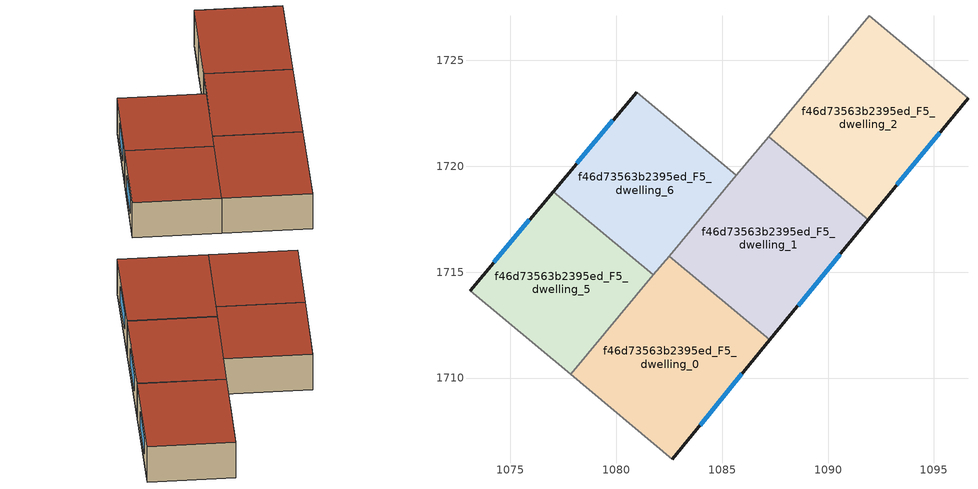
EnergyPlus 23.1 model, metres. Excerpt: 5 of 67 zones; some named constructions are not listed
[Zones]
f46d73563b2395ed_F5_dwelling_0
 floor to f46d73563b2395ed_F4_dwelling_0 (EU_floor_Construction): 1087.25,1711.8 1082.64,1706.17 1077.84,1710.17 1082.5,1715.76 z15
 wall outside (EU_wall_Construction): 1082.64,1706.17 1087.25,1711.8 z15:18
 wall to f46d73563b2395ed_F5_dwelling_1 (EU_wall_Construction): 1087.25,1711.8 1082.5,1715.76 z15:18
 wall adiabatic (EU_wall_Construction): 1077.84,1710.17 1082.64,1706.17 z15:18
 wall to f46d73563b2395ed_F5_dwelling_5 (EU_wall_Construction): 1081.75,1714.87 1077.84,1710.17 z15:18
 wall to f46d73563b2395ed_F5_dwelling_6 (EU_wall_Construction): 1082.5,1715.76 1081.75,1714.87 z15:18
 window (EU_Window_Construction): 1083.96,1707.78 1085.93,1710.19 z15.86:17.14
 roof outside (EU_roof_Construction): 1082.64,1706.17 1087.25,1711.8 1082.5,1715.76 1077.84,1710.17 z18
f46d73563b2395ed_F5_dwelling_1
 floor to f46d73563b2395ed_F4_dwelling_1 (EU_floor_Construction): 1091.91,1717.48 1087.25,1711.8 1082.5,1715.76 1087.2,1721.4 z15
 wall outside (EU_wall_Construction): 1087.25,1711.8 1091.91,1717.48 z15:18
 wall to f46d73563b2395ed_F5_dwelling_2 (EU_wall_Construction): 1091.91,1717.48 1087.2,1721.4 z15:18
 wall to f46d73563b2395ed_F5_dwelling_6 (EU_wall_Construction): 1085.68,1719.58 1082.5,1715.76 z15:18
 wall to f46d73563b2395ed_F5_dwelling_7 (EU_wall_Construction): 1087.2,1721.4 1085.68,1719.58 z15:18
 window (EU_Window_Construction): 1088.58,1713.42 1090.58,1715.86 z15.86:17.14
 roof outside (EU_roof_Construction): 1087.25,1711.8 1091.91,1717.48 1087.2,1721.4 1082.5,1715.76 z18
f46d73563b2395ed_F5_dwelling_2
 floor to f46d73563b2395ed_F4_dwelling_2 (EU_floor_Construction): 1096.61,1723.21 1091.91,1717.48 1087.2,1721.4 1091.94,1727.1 z15
 wall outside (EU_wall_Construction): 1091.91,1717.48 1096.61,1723.21 z15:18
 wall to f46d73563b2395ed_F5_dwelling_3 (EU_wall_Construction): 1096.61,1723.21 1091.94,1727.1 z15:18
 wall to f46d73563b2395ed_F5_dwelling_7 (EU_wall_Construction): 1089.61,1724.3 1087.2,1721.4 z15:18
 wall to f46d73563b2395ed_F5_dwelling_8 (EU_wall_Construction): 1091.94,1727.1 1089.61,1724.3 z15:18
 window (EU_Window_Construction): 1093.25,1719.12 1095.27,1721.57 z15.86:17.14
 roof outside (EU_roof_Construction): 1091.91,1717.48 1096.61,1723.21 1091.94,1727.1 1087.2,1721.4 z18
f46d73563b2395ed_F5_dwelling_5
 floor to f46d73563b2395ed_F4_dwelling_5 (EU_floor_Construction): 1081.75,1714.87 1077.84,1710.17 1073.09,1714.12 1077.02,1718.81 z15
 wall outside (EU_wall_Construction): 1077.02,1718.81 1073.09,1714.12 z15:18
 wall adiabatic (EU_wall_Construction): 1073.09,1714.12 1077.84,1710.17 z15:18
 wall to f46d73563b2395ed_F5_dwelling_6 (EU_wall_Construction): 1081.75,1714.87 1077.02,1718.81 z15:18
 window (EU_Window_Construction): 1075.9,1717.47 1074.21,1715.46 z15.86:17.14
 roof outside (EU_roof_Construction): 1077.84,1710.17 1081.75,1714.87 1077.02,1718.81 1073.09,1714.12 z18
f46d73563b2395ed_F5_dwelling_6
 floor to f46d73563b2395ed_F4_dwelling_6 (EU_floor_Construction): 1085.67,1719.58 1081.75,1714.87 1077.02,1718.81 1080.96,1723.51 z15
 wall outside (EU_wall_Construction): 1080.96,1723.51 1077.02,1718.81 z15:18
 wall to f46d73563b2395ed_F5_dwelling_7 (EU_wall_Construction): 1085.67,1719.58 1080.96,1723.51 z15:18
 window (EU_Window_Construction): 1079.83,1722.16 1078.14,1720.15 z15.86:17.14
 roof outside (EU_roof_Construction): 1081.75,1714.87 1085.67,1719.58 1080.96,1723.51 1077.02,1718.81 z18
[HVACTEMPLATE:THERMOSTAT] Constant Heating Setpoint=20; Constant Cooling Setpoint=50
EU_HeatOnly_f46d73563b2395ed_F4_dwelling_5; EU_HeatOnly_f46d73563b2395ed_F4_dwelling_6; EU_HeatOnly_f46d73563b2395ed_F4_dwelling_7; EU_HeatOnly_f46d73563b2395ed_F4_dwelling_8; EU_HeatOnly_f46d73563b2395ed_F4_dwelling_9; EU_HeatOnly_f46d73563b2395ed_F4_dwelling_10; EU_HeatOnly_f46d73563b2395ed_F5_dwelling_0; EU_HeatOnly_f46d73563b2395ed_F5_dwelling_1; EU_HeatOnly_f46d73563b2395ed_F5_dwelling_2; EU_HeatOnly_f46d73563b2395ed_F5_dwelling_3; EU_HeatOnly_f46d73563b2395ed_F5_dwelling_4; EU_HeatOnly_f46d73563b2395ed_F5_dwelling_5; EU_HeatOnly_f46d73563b2395ed_F5_dwelling_6; EU_HeatOnly_f46d73563b2395ed_F5_dwelling_7; EU_HeatOnly_f46d73563b2395ed_F5_dwelling_8; EU_HeatOnly_f46d73563b2395ed_F5_dwelling_9; EU_HeatOnly_f46d73563b2395ed_F5_dwelling_10
[SCHEDULE:FILE] Column Number=1; Rows to Skip at Top=0; Number of Hours of Data=8760; Column Separator=Comma; Interpolate to Timestep=No; Minutes per Item=60; Adjust Schedule for Daylight Savings=Yes
Name | File
EU_Step8_GainSchedule_f46d73563b2395ed_F1_dwelling_4_f000 | ../../schedules/f46d73563b2395ed/f46d73563b2395ed_F1_dwelling_4_f000_gain.csv
EU_Step8_GainSchedule_f46d73563b2395ed_F1_dwelling_5_f000 | ../../schedules/f46d73563b2395ed/f46d73563b2395ed_F1_dwelling_5_f000_gain.csv
EU_Step8_GainSchedule_f46d73563b2395ed_F1_dwelling_6_f000 | ../../schedules/f46d73563b2395ed/f46d73563b2395ed_F1_dwelling_6_f000_gain.csv
EU_Step8_GainSchedule_f46d73563b2395ed_F1_dwelling_7_f000 | ../../schedules/f46d73563b2395ed/f46d73563b2395ed_F1_dwelling_7_f000_gain.csv
EU_Step8_GainSchedule_f46d73563b2395ed_F1_dwelling_8_f000 | ../../schedules/f46d73563b2395ed/f46d73563b2395ed_F1_dwelling_8_f000_gain.csv
EU_Step8_GainSchedule_f46d73563b2395ed_F1_dwelling_9_f000 | ../../schedules/f46d73563b2395ed/f46d73563b2395ed_F1_dwelling_9_f000_gain.csv
EU_Step8_GainSchedule_f46d73563b2395ed_F1_dwelling_10_f000 | ../../schedules/f46d73563b2395ed/f46d73563b2395ed_F1_dwelling_10_f000_gain.csv
EU_Step8_GainSchedule_f46d73563b2395ed_F2_dwelling_0_f000 | ../../schedules/f46d73563b2395ed/f46d73563b2395ed_F2_dwelling_0_f000_gain.csv
EU_Step8_GainSchedule_f46d73563b2395ed_F2_dwelling_1_f000 | ../../schedules/f46d73563b2395ed/f46d73563b2395ed_F2_dwelling_1_f000_gain.csv
EU_Step8_GainSchedule_f46d73563b2395ed_F2_dwelling_2_f000 | ../../schedules/f46d73563b2395ed/f46d73563b2395ed_F2_dwelling_2_f000_gain.csv
EU_Step8_GainSchedule_f46d73563b2395ed_F2_dwelling_3_f000 | ../../schedules/f46d73563b2395ed/f46d73563b2395ed_F2_dwelling_3_f000_gain.csv
EU_Step8_GainSchedule_f46d73563b2395ed_F2_dwelling_4_f000 | ../../schedules/f46d73563b2395ed/f46d73563b2395ed_F2_dwelling_4_f000_gain.csv
EU_Step8_GainSchedule_f46d73563b2395ed_F2_dwelling_5_f000 | ../../schedules/f46d73563b2395ed/f46d73563b2395ed_F2_dwelling_5_f000_gain.csv
EU_Step8_GainSchedule_f46d73563b2395ed_F2_dwelling_6_f000 | ../../schedules/f46d73563b2395ed/f46d73563b2395ed_F2_dwelling_6_f000_gain.csv
EU_Step8_GainSchedule_f46d73563b2395ed_F2_dwelling_7_f000 | ../../schedules/f46d73563b2395ed/f46d73563b2395ed_F2_dwelling_7_f000_gain.csv
EU_Step8_GainSchedule_f46d73563b2395ed_F2_dwelling_8_f000 | ../../schedules/f46d73563b2395ed/f46d73563b2395ed_F2_dwelling_8_f000_gain.csv
EU_Step8_GainSchedule_f46d73563b2395ed_F2_dwelling_9_f000 | ../../schedules/f46d73563b2395ed/f46d73563b2395ed_F2_dwelling_9_f000_gain.csv
EU_Step8_GainSchedule_f46d73563b2395ed_F2_dwelling_10_f000 | ../../schedules/f46d73563b2395ed/f46d73563b2395ed_F2_dwelling_10_f000_gain.csv
